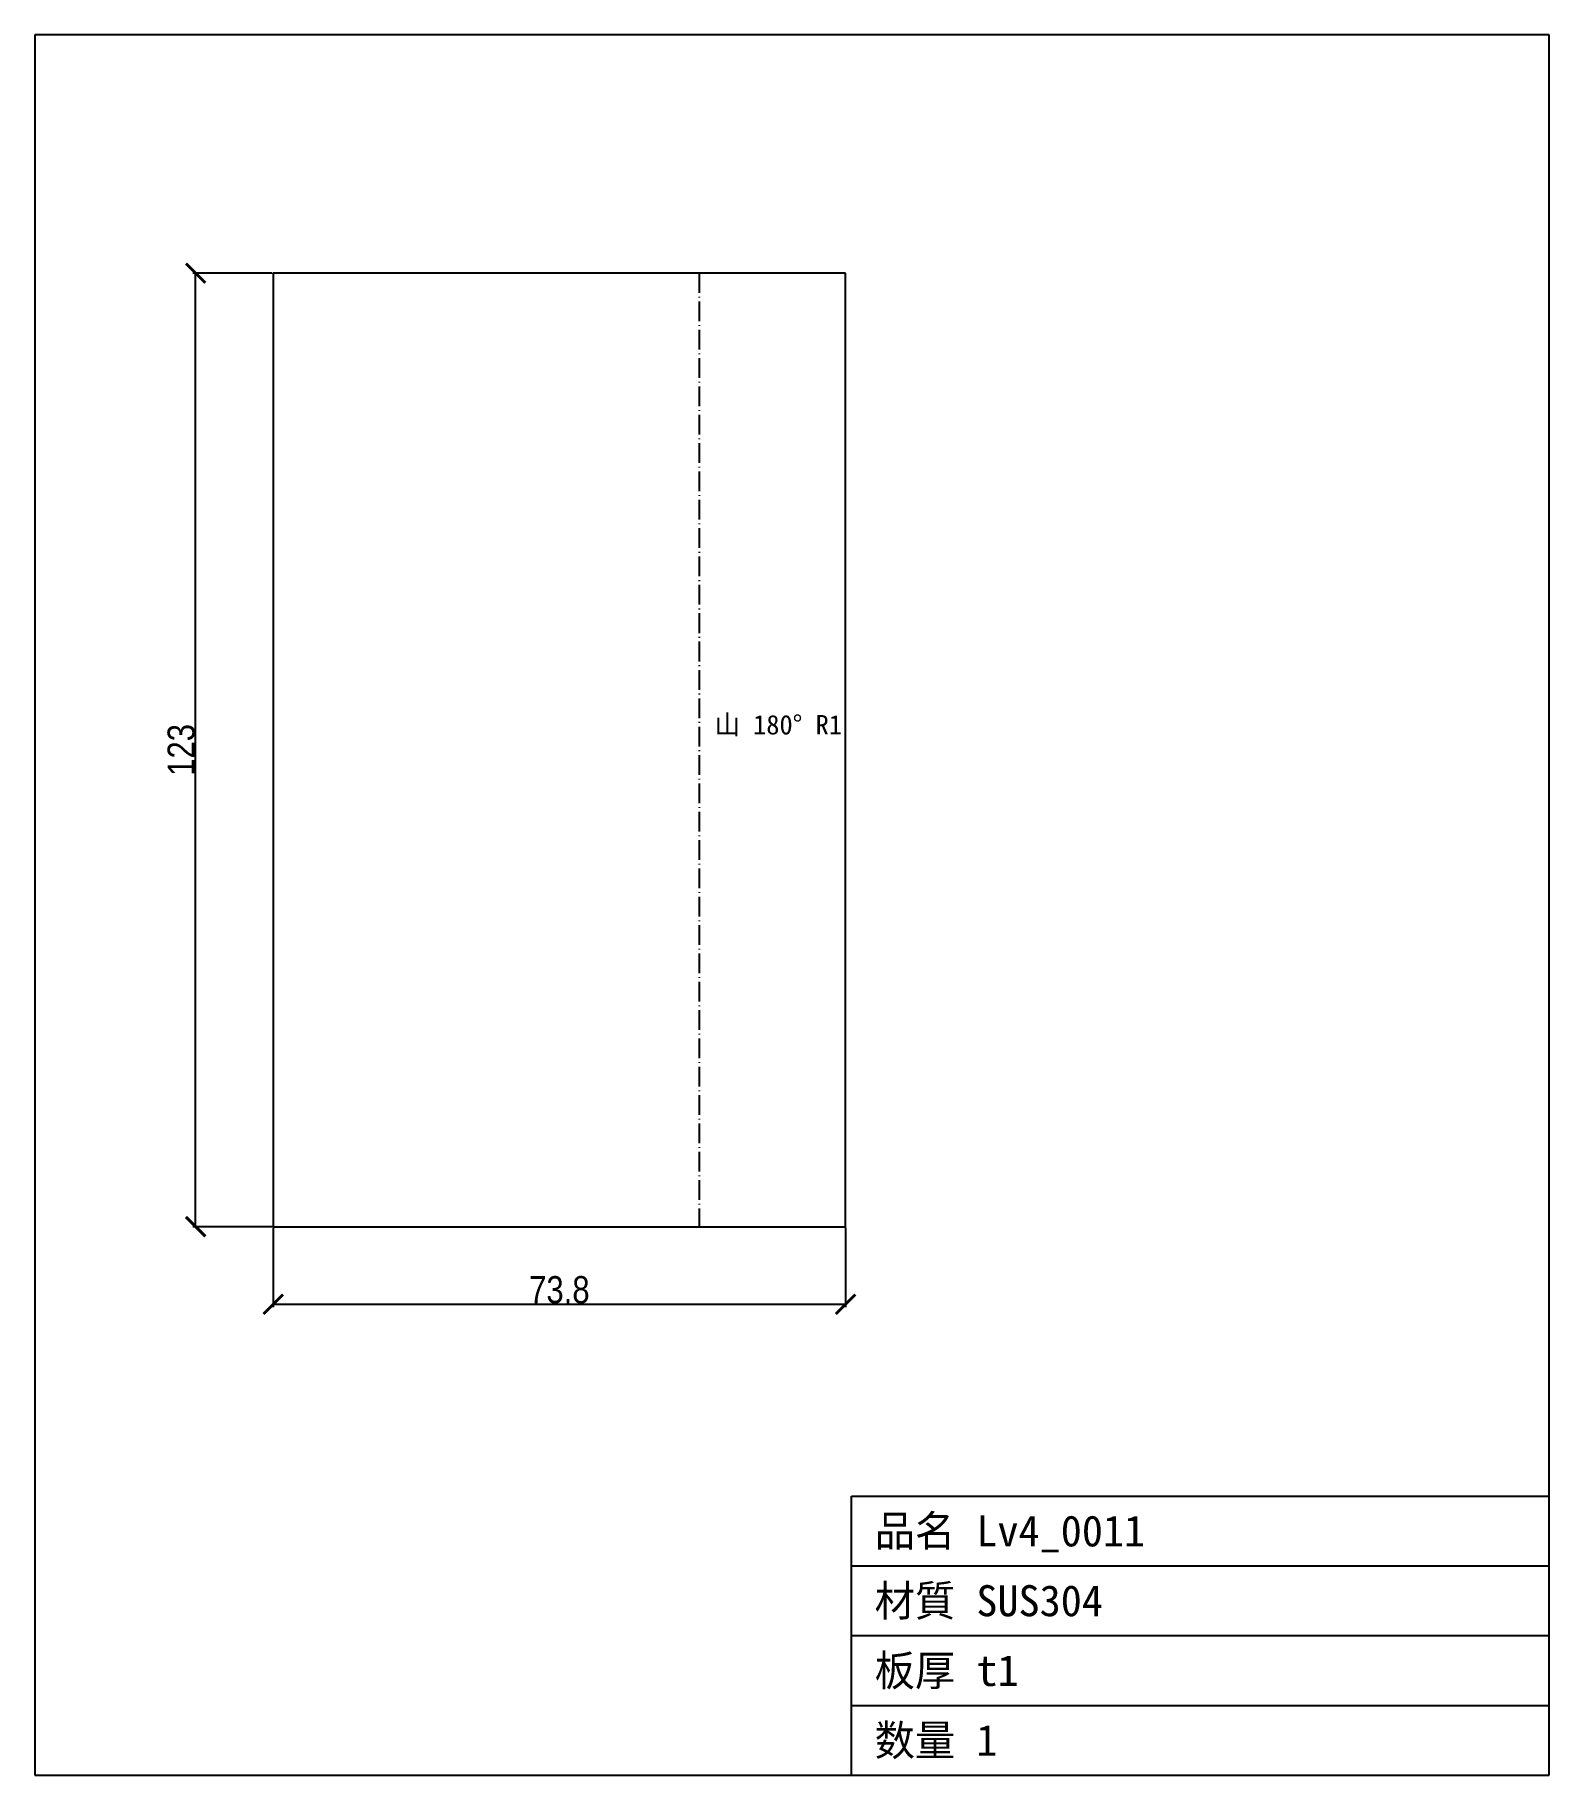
# Model space of a CAD drawing. Header units: millimetres. Extents: x -31 to 165, y -71 to 154.
import ezdxf

# ---------------------------------------------------------------- set-up
doc = ezdxf.new("R2010")
doc.units = ezdxf.units.MM
doc.linetypes.add('DASHDOT', pattern=[3.556, 2.54, -0.508, 0, -0.508])
for name, color, linetype in [('図枠', 7, 'Continuous'), ('外形', 7, 'Continuous'), ('寸法', 7, 'Continuous'), ('文字', 7, 'Continuous'), ('曲げ線', 7, 'Continuous')]:
    doc.layers.add(name, color=color, linetype=linetype)
doc.styles.add('OpenSansCondensed-Light', font='OpenSansCondensed-Light.ttf')
doc.dimstyles.new('EZDXF', dxfattribs={"dimtxt": 0.25, "dimasz": 0.175, "dimexe": 0.375, "dimexo": 0.125, "dimgap": 0.1, "dimtad": 1, "dimlfac": 100, "dimzin": 12, "dimdsep": 46, "dimtxsty": 'OpenSansCondensed-Light', "dimblk": 'ARCHTICK', "dimcen": 2.5, "dimazin": 3, "dimtfac": 0.5, "dimtmove": 2, "dimatfit": 3})

# ---------------------------------------------------------------- blocks, each defined once
blk = doc.blocks.new('_ARCHTICK')
at = {"color": 0, "linetype": 'BYBLOCK', "const_width": 0.15}
blk.add_lwpolyline([(-0.5, -0.5), (0.5, 0.5)], dxfattribs=at)

msp = doc.modelspace()

# ---------------------------------------------------------------- linework, layer by layer
at = {"layer": '図枠'}
for p, q in [((164.56, 153.72), (-30.74, 153.72)), ((-30.74, 153.72), (-30.74, -70.74)), ((164.56, -70.74), (164.56, 153.72)), ((74.56, -70.74), (74.56, -34.74)), ((74.56, -34.74), (164.56, -34.74)), ((74.56, -43.74), (164.56, -43.74)), ((74.56, -52.74), (164.56, -52.74)), ((74.56, -61.74), (164.56, -61.74)), ((-30.74, -70.74), (164.56, -70.74))]:
    msp.add_line(p, q, dxfattribs=at)
at = {"layer": '外形'}
for p, q in [((0, 122.98), (0, 0)), ((73.81, 122.98), (0, 122.98)), ((73.81, 0), (73.81, 122.98)), ((0, 0), (73.81, 0))]:
    msp.add_line(p, q, dxfattribs=at)
at = {"layer": '曲げ線', "color": 1, "linetype": 'DASHDOT'}
msp.add_line((54.94, 122.98), (54.94, 0), dxfattribs=at)

# ---------------------------------------------------------------- texts
at = {"layer": '文字'}
for s, height, p in [('山 180° R1', 2.5, (56.94, 63.49)), ('品名 Lv4_0011', 4, (77.56, -41.24)), ('材質 SUS304', 4, (77.56, -50.24)), ('板厚 t1', 4, (77.56, -59.24)), ('数量 1', 4, (77.56, -68.24))]:
    msp.add_text(s, height=height, dxfattribs=at).set_placement(p)

# ---------------------------------------------------------------- dimensions: what is measured, and where the dimension line sits
at = {"layer": '寸法'}
msp.add_linear_dim(base=(-10, 0), p1=(0, 0), p2=(0, 122.98), angle=90, dimstyle='EZDXF', override={"dimtxt": 3.5, "dimasz": 2.5, "dimdec": 1, "dimlfac": 1}, dxfattribs=at).render()
msp.add_linear_dim(base=(0, -10), p1=(0, 0), p2=(73.81, 0), dimstyle='EZDXF', override={"dimtxt": 3.5, "dimasz": 2.5, "dimdec": 1, "dimlfac": 1}, dxfattribs=at).render()

doc.saveas('drawing.dxf')
